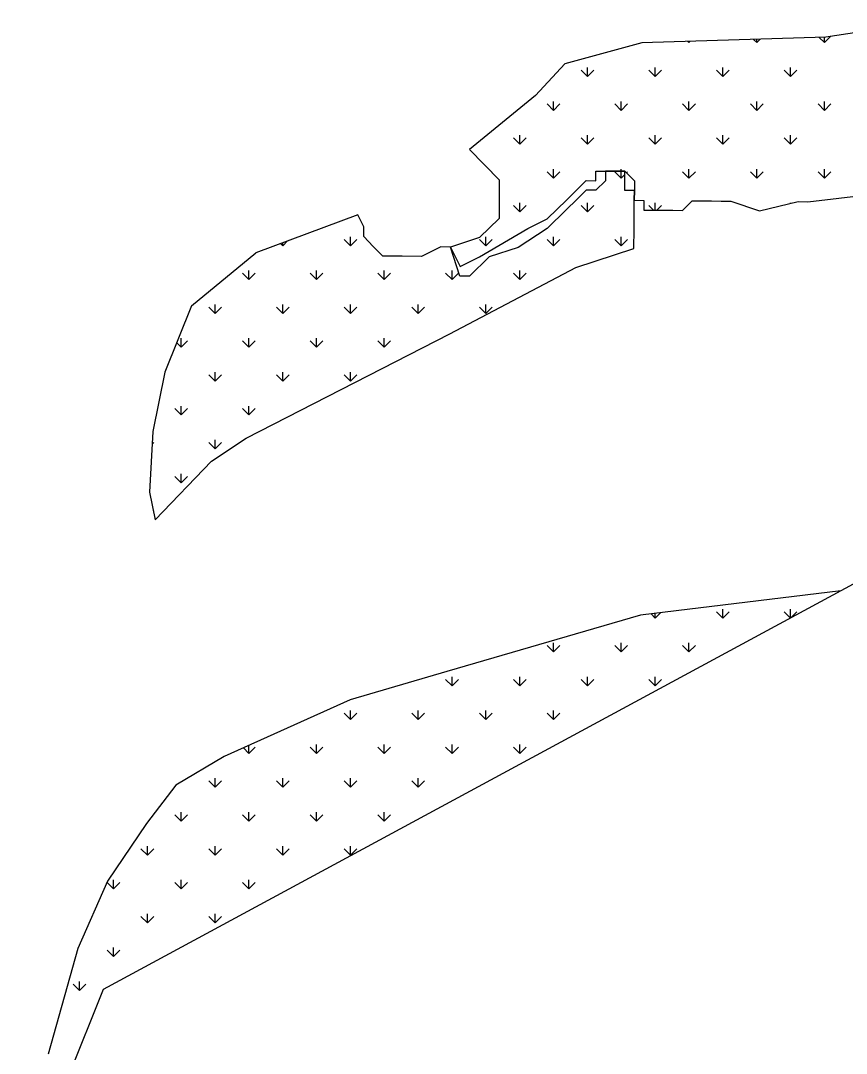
# Model space of a CAD drawing. Header units: metres. Extents: x 321121 to 325188, y 1822391 to 1826704.
# Drawn here: x 323872.7 to 324217.6, y 1825539.6 to 1825971 of the extents above; entities that cross this region are included whole.
import ezdxf

# ---------------------------------------------------------------- set-up
doc = ezdxf.new("R2010")
doc.units = ezdxf.units.M
doc.layers.add('MANGROOVES', color=112, linetype='Continuous')

msp = doc.modelspace()

# ---------------------------------------------------------------- linework, layer by layer
at = {"color": 3}
for p, q in [((324446.58, 1825857.81), (323907.19, 1825566.26)), ((323907.19, 1825566.26), (323872.7, 1825480.57))]:
    msp.add_line(p, q, dxfattribs=at)
at = {"layer": 'MANGROOVES'}
for p, q in [((324255.19, 1825971.03), (324209.12, 1825964.15)), ((324132.2, 1825961.77), (324100.04, 1825952.96)), ((324209.12, 1825964.15), (324132.2, 1825961.77)), ((324100.04, 1825952.96), (324087.82, 1825939.75)), ((324087.82, 1825939.75), (324060.14, 1825917.24)), ((324060.14, 1825917.24), (324072.66, 1825904.51)), ((324112.97, 1825904.17), (324113, 1825908.21)), ((324113, 1825908.21), (324117.03, 1825908.17)), ((324117.03, 1825908.17), (324117, 1825904.14)), ((324117.03, 1825908.17), (324117, 1825904.14)), ((324117.03, 1825908.17), (324121.06, 1825908.14)), ((324121.06, 1825908.14), (324117.03, 1825908.17)), ((324121.06, 1825908.14), (324117.03, 1825908.17)), ((324121.06, 1825908.14), (324125.09, 1825908.1)), ((324125.09, 1825908.1), (324121.06, 1825908.14)), ((324125.09, 1825908.1), (324121.06, 1825908.14)), ((324125.06, 1825904.07), (324125.09, 1825908.1)), ((324125.06, 1825904.07), (324125.09, 1825908.1)), ((324125.09, 1825908.1), (324129.09, 1825904.04)), ((324201.58, 1825895.37), (324298.42, 1825906.66)), ((324072.63, 1825900.48), (324072.59, 1825896.45)), ((324072.66, 1825904.51), (324072.63, 1825900.48)), ((324104.87, 1825900.21), (324108.94, 1825904.21)), ((324108.94, 1825904.21), (324112.97, 1825904.17)), ((324117, 1825904.14), (324112.93, 1825900.14)), ((324117, 1825904.14), (324112.93, 1825900.14)), ((324125.03, 1825900.04), (324125.06, 1825904.07)), ((324125.03, 1825900.04), (324125.06, 1825904.07)), ((324129.09, 1825904.04), (324129.06, 1825900.01)), ((324072.59, 1825896.45), (324072.56, 1825892.41)), ((324092.68, 1825888.22), (324100.81, 1825896.21)), ((324104.84, 1825896.18), (324100.77, 1825892.18)), ((324104.84, 1825896.18), (324100.77, 1825892.18)), ((324100.81, 1825896.21), (324104.87, 1825900.21)), ((324108.9, 1825900.18), (324104.84, 1825896.18)), ((324108.9, 1825900.18), (324104.84, 1825896.18)), ((324112.93, 1825900.14), (324108.9, 1825900.18)), ((324112.93, 1825900.14), (324108.9, 1825900.18)), ((324129.06, 1825900.01), (324125.03, 1825900.04)), ((324129.06, 1825900.01), (324125.03, 1825900.04)), ((324129.06, 1825900.01), (324129.02, 1825895.98)), ((324129.02, 1825895.98), (324129.06, 1825900.01)), ((324129.02, 1825895.98), (324129.06, 1825900.01)), ((324072.56, 1825892.41), (324072.53, 1825888.38)), ((324100.77, 1825892.18), (324092.65, 1825884.18)), ((324100.77, 1825892.18), (324092.65, 1825884.18)), ((324128.92, 1825883.88), (324128.99, 1825891.94)), ((324128.92, 1825883.88), (324128.99, 1825891.94)), ((324128.99, 1825891.94), (324129.02, 1825895.98)), ((324128.99, 1825891.94), (324129.02, 1825895.98)), ((324129.02, 1825895.98), (324133.06, 1825895.94)), ((324133.06, 1825895.94), (324133.02, 1825891.91)), ((324133.02, 1825891.91), (324137.05, 1825891.88)), ((324137.05, 1825891.88), (324141.08, 1825891.84)), ((324141.08, 1825891.84), (324145.11, 1825891.81)), ((324145.11, 1825891.81), (324149.15, 1825891.78)), ((324149.15, 1825891.78), (324153.21, 1825895.77)), ((324153.21, 1825895.77), (324157.24, 1825895.74)), ((324157.24, 1825895.74), (324161.27, 1825895.71)), ((324161.27, 1825895.71), (324165.3, 1825895.67)), ((324165.3, 1825895.67), (324169.33, 1825895.64)), ((324169.33, 1825895.64), (324181.39, 1825891.51)), ((324181.39, 1825891.51), (324197.55, 1825895.41)), ((324197.55, 1825895.41), (324201.58, 1825895.37)), ((324013.57, 1825889.92), (323970.93, 1825874.05)), ((324013.57, 1825889.92), (323970.93, 1825874.05)), ((324016.06, 1825884.82), (324013.57, 1825889.92)), ((324016.06, 1825884.82), (324013.57, 1825889.92)), ((324072.53, 1825888.38), (324064.4, 1825880.39)), ((324084.58, 1825884.25), (324092.68, 1825888.22)), ((324016.03, 1825880.79), (324016.06, 1825884.82)), ((324016.03, 1825880.79), (324016.06, 1825884.82)), ((324064.33, 1825872.32), (324084.58, 1825884.25)), ((324092.65, 1825884.18), (324080.49, 1825876.22)), ((324092.65, 1825884.18), (324080.49, 1825876.22)), ((324128.86, 1825875.82), (324128.92, 1825883.88)), ((324128.86, 1825875.82), (324128.92, 1825883.88)), ((324020.02, 1825876.73), (324016.03, 1825880.79)), ((324020.02, 1825876.73), (324016.03, 1825880.79)), ((324064.4, 1825880.39), (324052.27, 1825876.46)), ((324024.02, 1825872.66), (324020.02, 1825876.73)), ((324024.02, 1825872.66), (324020.02, 1825876.73)), ((324048.24, 1825876.49), (324040.14, 1825872.53)), ((324048.24, 1825876.49), (324040.14, 1825872.53)), ((324052.27, 1825876.46), (324048.24, 1825876.49)), ((324052.27, 1825876.46), (324048.24, 1825876.49)), ((324052.27, 1825876.46), (324056.23, 1825868.36)), ((324056.2, 1825864.33), (324052.27, 1825876.46)), ((324056.2, 1825864.33), (324052.27, 1825876.46)), ((324080.49, 1825876.22), (324068.36, 1825872.29)), ((324080.49, 1825876.22), (324068.36, 1825872.29)), ((324104.6, 1825867.96), (324128.86, 1825875.82)), ((324104.6, 1825867.96), (324128.86, 1825875.82)), ((323944.11, 1825851.88), (323970.93, 1825874.05)), ((324028.05, 1825872.63), (324024.02, 1825872.66)), ((324028.05, 1825872.63), (324024.02, 1825872.66)), ((324032.08, 1825872.59), (324028.05, 1825872.63)), ((324032.08, 1825872.59), (324028.05, 1825872.63)), ((324040.14, 1825872.53), (324032.08, 1825872.59)), ((324040.14, 1825872.53), (324032.08, 1825872.59)), ((324056.23, 1825868.36), (324064.33, 1825872.32)), ((324068.36, 1825872.29), (324060.23, 1825864.3)), ((324068.36, 1825872.29), (324060.23, 1825864.3)), ((324051.97, 1825840.17), (324104.6, 1825867.96)), ((324051.97, 1825840.17), (324104.6, 1825867.96)), ((324060.23, 1825864.3), (324056.2, 1825864.33)), ((324060.23, 1825864.3), (324056.2, 1825864.33)), ((323944.11, 1825851.88), (323932.98, 1825824.14)), ((323944.11, 1825851.88), (323932.98, 1825824.14)), ((323966.95, 1825796.53), (324051.97, 1825840.17)), ((323966.95, 1825796.53), (324051.97, 1825840.17)), ((323932.98, 1825824.14), (323927.93, 1825799.38)), ((323932.98, 1825824.14), (323927.93, 1825799.38)), ((323927.93, 1825799.38), (323926.5, 1825773.98)), ((323927.93, 1825799.38), (323926.5, 1825773.98)), ((323952.36, 1825786.98), (323966.95, 1825796.53)), ((323952.36, 1825786.98), (323966.95, 1825796.53)), ((323928.83, 1825762.46), (323952.36, 1825786.98)), ((323928.83, 1825762.46), (323952.36, 1825786.98)), ((323926.5, 1825773.98), (323928.83, 1825762.46)), ((323926.5, 1825773.98), (323928.83, 1825762.46)), ((324215.3, 1825732.8), (324131.61, 1825722.59)), ((324215.3, 1825732.8), (324131.61, 1825722.59)), ((324131.61, 1825722.59), (324050.79, 1825699.07)), ((324131.61, 1825722.59), (324050.79, 1825699.07)), ((324050.79, 1825699.07), (324010.38, 1825687.31)), ((324050.79, 1825699.07), (324010.38, 1825687.31)), ((324010.38, 1825687.31), (323957.78, 1825663.56)), ((324010.38, 1825687.31), (323957.78, 1825663.56)), ((323957.78, 1825663.56), (323937.52, 1825651.63)), ((323957.78, 1825663.56), (323937.52, 1825651.63)), ((323937.52, 1825651.63), (323925.3, 1825635.61)), ((323937.52, 1825651.63), (323925.3, 1825635.61)), ((323925.3, 1825635.61), (323908.97, 1825611.55)), ((323925.3, 1825635.61), (323908.97, 1825611.55)), ((323908.97, 1825611.55), (323896.64, 1825583.43)), ((323908.97, 1825611.55), (323896.64, 1825583.43)), ((323896.64, 1825583.43), (323884.18, 1825539.19)), ((323896.64, 1825583.43), (323884.18, 1825539.19))]:
    msp.add_line(p, q, dxfattribs=at)
at = {"layer": 'MANGROOVES', "linetype": 'Continuous'}
for p, q in [((324151.89, 1825961.84), (324151.37, 1825962.36)), ((324151.89, 1825961.84), (324151.37, 1825962.36)), ((324151.89, 1825961.84), (324152.45, 1825962.4)), ((324151.89, 1825961.84), (324152.45, 1825962.4)), ((324151.89, 1825961.84), (324151.89, 1825962.38)), ((324151.89, 1825961.84), (324151.89, 1825962.38)), ((324180.17, 1825961.84), (324178.8, 1825963.21)), ((324180.17, 1825961.84), (324178.8, 1825963.21)), ((324180.17, 1825961.84), (324181.64, 1825963.3)), ((324180.17, 1825961.84), (324181.64, 1825963.3)), ((324180.17, 1825961.84), (324180.17, 1825963.26)), ((324180.17, 1825961.84), (324180.17, 1825963.26)), ((324208.46, 1825961.84), (324206.24, 1825964.06)), ((324208.46, 1825961.84), (324206.24, 1825964.06)), ((324208.46, 1825961.84), (324211.06, 1825964.44)), ((324208.46, 1825961.84), (324211.06, 1825964.44)), ((324208.46, 1825961.84), (324208.46, 1825964.13)), ((324208.46, 1825961.84), (324208.46, 1825964.13)), ((324109.46, 1825947.7), (324106.81, 1825950.35)), ((324109.46, 1825947.7), (324106.81, 1825950.35)), ((324109.46, 1825947.7), (324109.46, 1825951.45)), ((324109.46, 1825947.7), (324109.46, 1825951.45)), ((324109.46, 1825947.7), (324112.12, 1825950.35)), ((324109.46, 1825947.7), (324112.12, 1825950.35)), ((324137.75, 1825947.7), (324135.1, 1825950.35)), ((324137.75, 1825947.7), (324135.1, 1825950.35)), ((324137.75, 1825947.7), (324137.75, 1825951.45)), ((324137.75, 1825947.7), (324137.75, 1825951.45)), ((324137.75, 1825947.7), (324140.4, 1825950.35)), ((324137.75, 1825947.7), (324140.4, 1825950.35)), ((324166.03, 1825947.7), (324163.38, 1825950.35)), ((324166.03, 1825947.7), (324163.38, 1825950.35)), ((324166.03, 1825947.7), (324166.03, 1825951.45)), ((324166.03, 1825947.7), (324166.03, 1825951.45)), ((324166.03, 1825947.7), (324168.68, 1825950.35)), ((324166.03, 1825947.7), (324168.68, 1825950.35)), ((324194.32, 1825947.7), (324191.67, 1825950.35)), ((324194.32, 1825947.7), (324191.67, 1825950.35)), ((324194.32, 1825947.7), (324194.32, 1825951.45)), ((324194.32, 1825947.7), (324194.32, 1825951.45)), ((324194.32, 1825947.7), (324196.97, 1825950.35)), ((324194.32, 1825947.7), (324196.97, 1825950.35)), ((324095.32, 1825933.56), (324092.67, 1825936.21)), ((324095.32, 1825933.56), (324092.67, 1825936.21)), ((324095.32, 1825933.56), (324095.32, 1825937.31)), ((324095.32, 1825933.56), (324095.32, 1825937.31)), ((324095.32, 1825933.56), (324097.97, 1825936.21)), ((324095.32, 1825933.56), (324097.97, 1825936.21)), ((324123.61, 1825933.56), (324120.95, 1825936.21)), ((324123.61, 1825933.56), (324120.95, 1825936.21)), ((324123.61, 1825933.56), (324123.61, 1825937.31)), ((324123.61, 1825933.56), (324123.61, 1825937.31)), ((324123.61, 1825933.56), (324126.26, 1825936.21)), ((324123.61, 1825933.56), (324126.26, 1825936.21)), ((324151.89, 1825933.56), (324149.24, 1825936.21)), ((324151.89, 1825933.56), (324149.24, 1825936.21)), ((324151.89, 1825933.56), (324151.89, 1825937.31)), ((324151.89, 1825933.56), (324151.89, 1825937.31)), ((324151.89, 1825933.56), (324154.54, 1825936.21)), ((324151.89, 1825933.56), (324154.54, 1825936.21)), ((324180.17, 1825933.56), (324177.52, 1825936.21)), ((324180.17, 1825933.56), (324177.52, 1825936.21)), ((324180.17, 1825933.56), (324180.17, 1825937.31)), ((324180.17, 1825933.56), (324180.17, 1825937.31)), ((324180.17, 1825933.56), (324182.83, 1825936.21)), ((324180.17, 1825933.56), (324182.83, 1825936.21)), ((324208.46, 1825933.56), (324205.81, 1825936.21)), ((324208.46, 1825933.56), (324205.81, 1825936.21)), ((324208.46, 1825933.56), (324208.46, 1825937.31)), ((324208.46, 1825933.56), (324208.46, 1825937.31)), ((324208.46, 1825933.56), (324211.11, 1825936.21)), ((324208.46, 1825933.56), (324211.11, 1825936.21)), ((324081.18, 1825919.41), (324078.53, 1825922.07)), ((324081.18, 1825919.41), (324078.53, 1825922.07)), ((324081.18, 1825919.42), (324081.18, 1825923.17)), ((324081.18, 1825919.42), (324081.18, 1825923.17)), ((324081.18, 1825919.41), (324083.83, 1825922.07)), ((324081.18, 1825919.41), (324083.83, 1825922.07)), ((324109.46, 1825919.41), (324106.81, 1825922.07)), ((324109.46, 1825919.41), (324106.81, 1825922.07)), ((324109.46, 1825919.42), (324109.46, 1825923.17)), ((324109.46, 1825919.42), (324109.46, 1825923.17)), ((324109.46, 1825919.41), (324112.12, 1825922.07)), ((324109.46, 1825919.41), (324112.12, 1825922.07)), ((324137.75, 1825919.41), (324135.1, 1825922.07)), ((324137.75, 1825919.41), (324135.1, 1825922.07)), ((324137.75, 1825919.42), (324137.75, 1825923.17)), ((324137.75, 1825919.42), (324137.75, 1825923.17)), ((324137.75, 1825919.41), (324140.4, 1825922.07)), ((324137.75, 1825919.41), (324140.4, 1825922.07)), ((324166.03, 1825919.41), (324163.38, 1825922.07)), ((324166.03, 1825919.41), (324163.38, 1825922.07)), ((324166.03, 1825919.42), (324166.03, 1825923.17)), ((324166.03, 1825919.42), (324166.03, 1825923.17)), ((324166.03, 1825919.41), (324168.68, 1825922.07)), ((324166.03, 1825919.41), (324168.68, 1825922.07)), ((324194.32, 1825919.41), (324191.67, 1825922.07)), ((324194.32, 1825919.41), (324191.67, 1825922.07)), ((324194.32, 1825919.42), (324194.32, 1825923.17)), ((324194.32, 1825919.42), (324194.32, 1825923.17)), ((324194.32, 1825919.41), (324196.97, 1825922.07)), ((324194.32, 1825919.41), (324196.97, 1825922.07)), ((324095.32, 1825905.27), (324095.32, 1825909.02)), ((324095.32, 1825905.27), (324095.32, 1825909.02)), ((324123.61, 1825908.12), (324123.61, 1825909.02)), ((324123.61, 1825908.12), (324123.61, 1825909.02)), ((324151.89, 1825905.27), (324151.89, 1825909.02)), ((324151.89, 1825905.27), (324151.89, 1825909.02)), ((324180.17, 1825905.27), (324180.17, 1825909.02)), ((324180.17, 1825905.27), (324180.17, 1825909.02)), ((324208.46, 1825905.27), (324208.46, 1825909.02)), ((324208.46, 1825905.27), (324208.46, 1825909.02)), ((324069.49, 1825907.73), (324069.69, 1825907.92)), ((324069.49, 1825907.73), (324069.69, 1825907.92)), ((324095.32, 1825905.27), (324092.67, 1825907.92)), ((324095.32, 1825905.27), (324092.67, 1825907.92)), ((324095.32, 1825905.27), (324097.97, 1825907.92)), ((324095.32, 1825905.27), (324097.97, 1825907.92)), ((324123.61, 1825905.27), (324120.95, 1825907.92)), ((324123.61, 1825905.27), (324120.95, 1825907.92)), ((324123.61, 1825905.27), (324123.61, 1825908.12)), ((324123.61, 1825905.27), (324123.61, 1825908.12)), ((324123.61, 1825905.27), (324125.08, 1825906.75)), ((324123.61, 1825905.27), (324125.08, 1825906.75)), ((324125.76, 1825907.43), (324126.26, 1825907.92)), ((324125.76, 1825907.43), (324126.26, 1825907.92)), ((324151.89, 1825905.27), (324149.24, 1825907.92)), ((324151.89, 1825905.27), (324149.24, 1825907.92)), ((324151.89, 1825905.27), (324154.54, 1825907.92)), ((324151.89, 1825905.27), (324154.54, 1825907.92)), ((324180.17, 1825905.27), (324177.52, 1825907.92)), ((324180.17, 1825905.27), (324177.52, 1825907.92)), ((324180.17, 1825905.27), (324182.83, 1825907.92)), ((324180.17, 1825905.27), (324182.83, 1825907.92)), ((324208.46, 1825905.27), (324205.81, 1825907.92)), ((324208.46, 1825905.27), (324205.81, 1825907.92)), ((324208.46, 1825905.27), (324211.11, 1825907.92)), ((324208.46, 1825905.27), (324211.11, 1825907.92)), ((324081.18, 1825891.13), (324078.53, 1825893.78)), ((324081.18, 1825891.13), (324078.53, 1825893.78)), ((324081.18, 1825891.13), (324081.18, 1825894.88)), ((324081.18, 1825891.13), (324081.18, 1825894.88)), ((324081.18, 1825891.13), (324083.83, 1825893.78)), ((324081.18, 1825891.13), (324083.83, 1825893.78)), ((324109.46, 1825891.13), (324106.81, 1825893.78)), ((324109.46, 1825891.13), (324106.81, 1825893.78)), ((324109.46, 1825891.13), (324109.46, 1825894.88)), ((324109.46, 1825891.13), (324109.46, 1825894.88)), ((324109.46, 1825891.13), (324112.12, 1825893.78)), ((324109.46, 1825891.13), (324112.12, 1825893.78)), ((324137, 1825891.88), (324135.1, 1825893.78)), ((324137, 1825891.88), (324135.1, 1825893.78)), ((324137.75, 1825891.87), (324137.75, 1825894.88)), ((324137.75, 1825891.87), (324137.75, 1825894.88)), ((324138.48, 1825891.87), (324140.4, 1825893.78)), ((324138.48, 1825891.87), (324140.4, 1825893.78)), ((324194.32, 1825894.63), (324194.32, 1825894.88)), ((324194.32, 1825894.63), (324194.32, 1825894.88)), ((323982.18, 1825876.99), (323984.17, 1825878.98)), ((323982.18, 1825876.99), (323984.17, 1825878.98)), ((324010.47, 1825876.99), (324007.82, 1825879.64)), ((324010.47, 1825876.99), (324007.82, 1825879.64)), ((324010.47, 1825876.99), (324010.47, 1825880.74)), ((324010.47, 1825876.99), (324010.47, 1825880.74)), ((324010.47, 1825876.99), (324013.12, 1825879.64)), ((324010.47, 1825876.99), (324013.12, 1825879.64)), ((324067.04, 1825876.99), (324064.39, 1825879.64)), ((324067.04, 1825876.99), (324064.39, 1825879.64)), ((324067.04, 1825876.99), (324067.04, 1825880.74)), ((324067.04, 1825876.99), (324067.04, 1825880.74)), ((324067.04, 1825876.99), (324069.69, 1825879.64)), ((324067.04, 1825876.99), (324069.69, 1825879.64)), ((324095.32, 1825876.99), (324092.67, 1825879.64)), ((324095.32, 1825876.99), (324092.67, 1825879.64)), ((324095.32, 1825876.99), (324095.32, 1825880.74)), ((324095.32, 1825876.99), (324095.32, 1825880.74)), ((324095.32, 1825876.99), (324097.97, 1825879.64)), ((324095.32, 1825876.99), (324097.97, 1825879.64)), ((324123.61, 1825876.99), (324120.95, 1825879.64)), ((324123.61, 1825876.99), (324120.95, 1825879.64)), ((324123.61, 1825876.99), (324123.61, 1825880.74)), ((324123.61, 1825876.99), (324123.61, 1825880.74)), ((324123.61, 1825876.99), (324126.26, 1825879.64)), ((324123.61, 1825876.99), (324126.26, 1825879.64)), ((323982.18, 1825876.99), (323981.28, 1825877.9)), ((323982.18, 1825876.99), (323981.28, 1825877.9)), ((323982.18, 1825876.99), (323982.18, 1825878.24)), ((323982.18, 1825876.99), (323982.18, 1825878.24)), ((323968.04, 1825862.85), (323968.04, 1825866.6)), ((323968.04, 1825862.85), (323968.04, 1825866.6)), ((323996.33, 1825862.85), (323996.33, 1825866.6)), ((323996.33, 1825862.85), (323996.33, 1825866.6)), ((324024.61, 1825862.85), (324024.61, 1825866.6)), ((324024.61, 1825862.85), (324024.61, 1825866.6)), ((324052.9, 1825862.85), (324052.9, 1825866.6)), ((324052.9, 1825862.85), (324052.9, 1825866.6)), ((324081.18, 1825862.85), (324081.18, 1825866.6)), ((324081.18, 1825862.85), (324081.18, 1825866.6)), ((323968.04, 1825862.85), (323965.39, 1825865.5)), ((323968.04, 1825862.85), (323965.39, 1825865.5)), ((323968.04, 1825862.85), (323970.69, 1825865.5)), ((323968.04, 1825862.85), (323970.69, 1825865.5)), ((323996.33, 1825862.85), (323993.68, 1825865.5)), ((323996.33, 1825862.85), (323993.68, 1825865.5)), ((323996.33, 1825862.85), (323998.98, 1825865.5)), ((323996.33, 1825862.85), (323998.98, 1825865.5)), ((324024.61, 1825862.85), (324021.96, 1825865.5)), ((324024.61, 1825862.85), (324021.96, 1825865.5)), ((324024.61, 1825862.85), (324027.26, 1825865.5)), ((324024.61, 1825862.85), (324027.26, 1825865.5)), ((324052.9, 1825862.85), (324050.24, 1825865.5)), ((324052.9, 1825862.85), (324050.24, 1825865.5)), ((324052.9, 1825862.85), (324055.55, 1825865.5)), ((324052.9, 1825862.85), (324055.55, 1825865.5)), ((324081.18, 1825862.85), (324078.53, 1825865.5)), ((324081.18, 1825862.85), (324078.53, 1825865.5)), ((324081.18, 1825862.85), (324083.83, 1825865.5)), ((324081.18, 1825862.85), (324083.83, 1825865.5)), ((323953.9, 1825848.7), (323951.25, 1825851.36)), ((323953.9, 1825848.7), (323951.25, 1825851.36)), ((323953.9, 1825848.71), (323953.9, 1825852.46)), ((323953.9, 1825848.71), (323953.9, 1825852.46)), ((323953.9, 1825848.7), (323956.55, 1825851.36)), ((323953.9, 1825848.7), (323956.55, 1825851.36)), ((323982.18, 1825848.7), (323979.53, 1825851.36)), ((323982.18, 1825848.7), (323979.53, 1825851.36)), ((323982.18, 1825848.71), (323982.18, 1825852.46)), ((323982.18, 1825848.71), (323982.18, 1825852.46)), ((323982.18, 1825848.7), (323984.84, 1825851.36)), ((323982.18, 1825848.7), (323984.84, 1825851.36)), ((324010.47, 1825848.7), (324007.82, 1825851.36)), ((324010.47, 1825848.7), (324007.82, 1825851.36)), ((324010.47, 1825848.71), (324010.47, 1825852.46)), ((324010.47, 1825848.71), (324010.47, 1825852.46)), ((324010.47, 1825848.7), (324013.12, 1825851.36)), ((324010.47, 1825848.7), (324013.12, 1825851.36)), ((324038.75, 1825848.7), (324036.1, 1825851.36)), ((324038.75, 1825848.7), (324036.1, 1825851.36)), ((324038.75, 1825848.71), (324038.75, 1825852.46)), ((324038.75, 1825848.71), (324038.75, 1825852.46)), ((324038.75, 1825848.7), (324041.41, 1825851.36)), ((324038.75, 1825848.7), (324041.41, 1825851.36)), ((324067.04, 1825848.7), (324064.39, 1825851.36)), ((324067.04, 1825848.7), (324064.39, 1825851.36)), ((324067.04, 1825848.71), (324067.04, 1825852.46)), ((324067.04, 1825848.71), (324067.04, 1825852.46)), ((324067.04, 1825848.7), (324069.69, 1825851.36)), ((324067.04, 1825848.7), (324069.69, 1825851.36)), ((323939.76, 1825834.56), (323937.9, 1825836.42)), ((323939.76, 1825834.56), (323937.9, 1825836.42)), ((323939.76, 1825834.56), (323939.76, 1825838.31)), ((323939.76, 1825834.56), (323939.76, 1825838.31)), ((323939.76, 1825834.56), (323942.41, 1825837.21)), ((323939.76, 1825834.56), (323942.41, 1825837.21)), ((323968.04, 1825834.56), (323965.39, 1825837.21)), ((323968.04, 1825834.56), (323965.39, 1825837.21)), ((323968.04, 1825834.56), (323968.04, 1825838.31)), ((323968.04, 1825834.56), (323968.04, 1825838.31)), ((323968.04, 1825834.56), (323970.69, 1825837.21)), ((323968.04, 1825834.56), (323970.69, 1825837.21)), ((323996.33, 1825834.56), (323993.68, 1825837.21)), ((323996.33, 1825834.56), (323993.68, 1825837.21)), ((323996.33, 1825834.56), (323996.33, 1825838.31)), ((323996.33, 1825834.56), (323996.33, 1825838.31)), ((323996.33, 1825834.56), (323998.98, 1825837.21)), ((323996.33, 1825834.56), (323998.98, 1825837.21)), ((324024.61, 1825834.56), (324021.96, 1825837.21)), ((324024.61, 1825834.56), (324021.96, 1825837.21)), ((324024.61, 1825834.56), (324024.61, 1825838.31)), ((324024.61, 1825834.56), (324024.61, 1825838.31)), ((324024.61, 1825834.56), (324027.26, 1825837.21)), ((324024.61, 1825834.56), (324027.26, 1825837.21)), ((323953.9, 1825820.42), (323951.25, 1825823.07)), ((323953.9, 1825820.42), (323951.25, 1825823.07)), ((323953.9, 1825820.42), (323953.9, 1825824.17)), ((323953.9, 1825820.42), (323953.9, 1825824.17)), ((323953.9, 1825820.42), (323956.55, 1825823.07)), ((323953.9, 1825820.42), (323956.55, 1825823.07)), ((323982.18, 1825820.42), (323979.53, 1825823.07)), ((323982.18, 1825820.42), (323979.53, 1825823.07)), ((323982.18, 1825820.42), (323982.18, 1825824.17)), ((323982.18, 1825820.42), (323982.18, 1825824.17)), ((323982.18, 1825820.42), (323984.84, 1825823.07)), ((323982.18, 1825820.42), (323984.84, 1825823.07)), ((324010.47, 1825820.42), (324007.82, 1825823.07)), ((324010.47, 1825820.42), (324007.82, 1825823.07)), ((324010.47, 1825820.42), (324010.47, 1825824.17)), ((324010.47, 1825820.42), (324010.47, 1825824.17)), ((324010.47, 1825820.42), (324013.12, 1825823.07)), ((324010.47, 1825820.42), (324013.12, 1825823.07)), ((323939.76, 1825806.28), (323939.76, 1825810.03)), ((323939.76, 1825806.28), (323939.76, 1825810.03)), ((323968.04, 1825806.28), (323968.04, 1825810.03)), ((323968.04, 1825806.28), (323968.04, 1825810.03)), ((323939.76, 1825806.28), (323937.11, 1825808.93)), ((323939.76, 1825806.28), (323937.11, 1825808.93)), ((323939.76, 1825806.28), (323942.41, 1825808.93)), ((323939.76, 1825806.28), (323942.41, 1825808.93)), ((323968.04, 1825806.28), (323965.39, 1825808.93)), ((323968.04, 1825806.28), (323965.39, 1825808.93)), ((323968.04, 1825806.28), (323970.69, 1825808.93)), ((323968.04, 1825806.28), (323970.69, 1825808.93)), ((323927.64, 1825794.15), (323928.27, 1825794.79)), ((323927.64, 1825794.15), (323928.27, 1825794.79)), ((323953.9, 1825792.14), (323951.25, 1825794.79)), ((323953.9, 1825792.14), (323951.25, 1825794.79)), ((323953.9, 1825792.14), (323953.9, 1825795.89)), ((323953.9, 1825792.14), (323953.9, 1825795.89)), ((323953.9, 1825792.14), (323956.55, 1825794.79)), ((323953.9, 1825792.14), (323956.55, 1825794.79)), ((323939.76, 1825777.99), (323937.11, 1825780.64)), ((323939.76, 1825777.99), (323937.11, 1825780.64)), ((323939.76, 1825777.99), (323939.76, 1825781.74)), ((323939.76, 1825777.99), (323939.76, 1825781.74)), ((323939.76, 1825777.99), (323942.41, 1825780.64)), ((323939.76, 1825777.99), (323942.41, 1825780.64)), ((323928.06, 1825766.29), (323928.27, 1825766.5)), ((323928.06, 1825766.29), (323928.27, 1825766.5)), ((324137.75, 1825721.42), (324139.93, 1825723.6)), ((324166.03, 1825721.42), (324163.38, 1825724.08)), ((324166.03, 1825721.43), (324166.03, 1825725.18)), ((324166.03, 1825721.42), (324168.68, 1825724.08)), ((324194.32, 1825721.42), (324191.67, 1825724.08)), ((324194.32, 1825721.43), (324194.32, 1825725.18)), ((324194.32, 1825721.42), (324196.97, 1825724.08)), ((324137.75, 1825721.42), (324136.04, 1825723.13)), ((324137.75, 1825721.43), (324137.75, 1825723.34)), ((324095.32, 1825707.28), (324095.32, 1825711.03)), ((324123.61, 1825707.28), (324123.61, 1825711.03)), ((324151.89, 1825707.28), (324151.89, 1825711.03)), ((324095.32, 1825707.28), (324092.67, 1825709.93)), ((324095.32, 1825707.28), (324097.97, 1825709.93)), ((324123.61, 1825707.28), (324120.95, 1825709.93)), ((324123.61, 1825707.28), (324126.26, 1825709.93)), ((324151.89, 1825707.28), (324149.24, 1825709.93)), ((324151.89, 1825707.28), (324154.54, 1825709.93)), ((324052.9, 1825693.14), (324050.24, 1825695.79)), ((324052.9, 1825693.14), (324052.9, 1825696.89)), ((324052.9, 1825693.14), (324055.55, 1825695.79)), ((324081.18, 1825693.14), (324078.53, 1825695.79)), ((324081.18, 1825693.14), (324081.18, 1825696.89)), ((324081.18, 1825693.14), (324083.83, 1825695.79)), ((324109.46, 1825693.14), (324106.81, 1825695.79)), ((324109.46, 1825693.14), (324109.46, 1825696.89)), ((324109.46, 1825693.14), (324112.12, 1825695.79)), ((324137.75, 1825693.14), (324135.1, 1825695.79)), ((324137.75, 1825693.14), (324137.75, 1825696.89)), ((324137.75, 1825693.14), (324140.4, 1825695.79)), ((324010.47, 1825679), (324007.82, 1825681.65)), ((324010.47, 1825679), (324010.47, 1825682.75)), ((324010.47, 1825679), (324013.12, 1825681.65)), ((324038.75, 1825679), (324036.1, 1825681.65)), ((324038.75, 1825679), (324038.75, 1825682.75)), ((324038.75, 1825679), (324041.41, 1825681.65)), ((324067.04, 1825679), (324064.39, 1825681.65)), ((324067.04, 1825679), (324067.04, 1825682.75)), ((324067.04, 1825679), (324069.69, 1825681.65)), ((324095.32, 1825679), (324092.67, 1825681.65)), ((324095.32, 1825679), (324095.32, 1825682.75)), ((324095.32, 1825679), (324097.97, 1825681.65)), ((323968.04, 1825664.86), (323968.04, 1825668.19)), ((323968.04, 1825664.86), (323970.69, 1825667.51)), ((323996.33, 1825664.86), (323993.68, 1825667.51)), ((323996.33, 1825664.86), (323996.33, 1825668.61)), ((323996.33, 1825664.86), (323998.98, 1825667.51)), ((324024.61, 1825664.86), (324021.96, 1825667.51)), ((324024.61, 1825664.86), (324024.61, 1825668.61)), ((324024.61, 1825664.86), (324027.26, 1825667.51)), ((324052.9, 1825664.86), (324050.24, 1825667.51)), ((324052.9, 1825664.86), (324052.9, 1825668.61)), ((324052.9, 1825664.86), (324055.55, 1825667.51)), ((324081.18, 1825664.86), (324078.53, 1825667.51)), ((324081.18, 1825664.86), (324081.18, 1825668.61)), ((324081.18, 1825664.86), (324083.83, 1825667.51)), ((323968.04, 1825664.86), (323965.74, 1825667.16)), ((323953.9, 1825650.72), (323953.9, 1825654.47)), ((323982.18, 1825650.72), (323982.18, 1825654.47)), ((324010.47, 1825650.72), (324010.47, 1825654.47)), ((324038.75, 1825650.72), (324038.75, 1825654.47)), ((323953.9, 1825650.71), (323951.25, 1825653.37)), ((323953.9, 1825650.71), (323956.55, 1825653.37)), ((323982.18, 1825650.71), (323979.53, 1825653.37)), ((323982.18, 1825650.71), (323984.84, 1825653.37)), ((324010.47, 1825650.71), (324007.82, 1825653.37)), ((324010.47, 1825650.71), (324013.12, 1825653.37)), ((324038.75, 1825650.71), (324036.1, 1825653.37)), ((324038.75, 1825650.71), (324041.41, 1825653.37)), ((323939.76, 1825636.57), (323937.11, 1825639.22)), ((323939.76, 1825636.57), (323939.76, 1825640.32)), ((323939.76, 1825636.57), (323942.41, 1825639.22)), ((323968.04, 1825636.57), (323965.39, 1825639.22)), ((323968.04, 1825636.57), (323968.04, 1825640.32)), ((323968.04, 1825636.57), (323970.69, 1825639.22)), ((323996.33, 1825636.57), (323993.68, 1825639.22)), ((323996.33, 1825636.57), (323996.33, 1825640.32)), ((323996.33, 1825636.57), (323998.98, 1825639.22)), ((324024.61, 1825636.57), (324021.96, 1825639.22)), ((324024.61, 1825636.57), (324024.61, 1825640.32)), ((324024.61, 1825636.57), (324027.26, 1825639.22)), ((323925.62, 1825622.43), (323922.96, 1825625.08)), ((323925.62, 1825622.43), (323925.62, 1825626.18)), ((323925.62, 1825622.43), (323928.27, 1825625.08)), ((323953.9, 1825622.43), (323951.25, 1825625.08)), ((323953.9, 1825622.43), (323953.9, 1825626.18)), ((323953.9, 1825622.43), (323956.55, 1825625.08)), ((323982.18, 1825622.43), (323979.53, 1825625.08)), ((323982.18, 1825622.43), (323982.18, 1825626.18)), ((323982.18, 1825622.43), (323984.84, 1825625.08)), ((324010.47, 1825622.43), (324007.82, 1825625.08)), ((324010.47, 1825622.43), (324010.47, 1825626.18)), ((324010.47, 1825622.43), (324013.12, 1825625.08)), ((323911.47, 1825608.29), (323911.47, 1825612.04)), ((323939.76, 1825608.29), (323939.76, 1825612.04)), ((323968.04, 1825608.29), (323968.04, 1825612.04)), ((323911.47, 1825608.29), (323908.82, 1825610.94)), ((323911.47, 1825608.29), (323914.13, 1825610.94)), ((323939.76, 1825608.29), (323937.11, 1825610.94)), ((323939.76, 1825608.29), (323942.41, 1825610.94)), ((323968.04, 1825608.29), (323965.39, 1825610.94)), ((323968.04, 1825608.29), (323970.69, 1825610.94)), ((323925.62, 1825594.15), (323922.96, 1825596.8)), ((323925.62, 1825594.15), (323925.62, 1825597.9)), ((323925.62, 1825594.15), (323928.27, 1825596.8)), ((323953.9, 1825594.15), (323951.25, 1825596.8)), ((323953.9, 1825594.15), (323953.9, 1825597.9)), ((323953.9, 1825594.15), (323956.55, 1825596.8)), ((323911.47, 1825580), (323908.82, 1825582.66)), ((323911.47, 1825580), (323911.47, 1825583.75)), ((323911.47, 1825580), (323914.13, 1825582.66)), ((323897.33, 1825565.86), (323894.68, 1825568.51)), ((323897.33, 1825565.86), (323897.33, 1825569.61)), ((323897.33, 1825565.86), (323899.98, 1825568.51))]:
    msp.add_line(p, q, dxfattribs=at)

doc.saveas('drawing.dxf')
